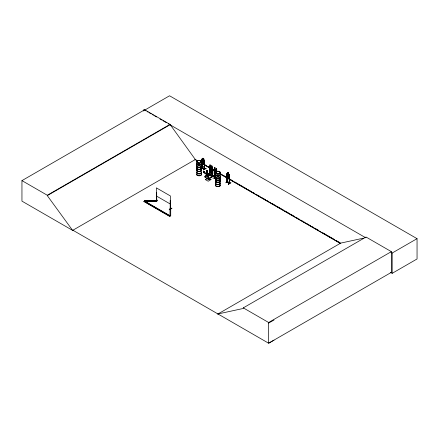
<?xml version="1.0" encoding="UTF-8"?>
<svg xmlns="http://www.w3.org/2000/svg" width="439" height="439" viewBox="0 0 439 439"><rect width="100%" height="100%" fill="white"/><g stroke="black" fill="none" stroke-linecap="round" stroke-linejoin="round"><path stroke-width="0.66" d="M209.507 174.749L209.507 174.656A0.829 0.483 59.5 0 1 210.276 174.541A0.829 0.483 59.5 0 1 210.616 175.693A0.829 0.483 59.5 0 1 209.732 175.413L209.804 175.37A0.829 0.483 59.5 0 0 210.693 175.655A0.829 0.483 59.5 0 0 210.347 174.497A0.829 0.483 59.5 0 0 209.579 174.618L207.268 174.524L207.433 175.09L209.749 175.271M197.951 162.386L198.082 162.534M200.244 161.124L200.541 160.948M200.414 161.151L200.266 161.036M216.306 173.471L216.608 173.246M216.509 173.279L216.603 173.509M216.345 173.487L216.893 173.367L216.509 173.564M216.839 173.603L217.031 173.471M217.014 173.52L216.575 173.268M206.873 174.821L207.054 174.343L204.695 172.258A0.829 0.483 59.5 0 0 203.866 171.369A0.829 0.483 59.5 0 0 203.647 172.253A0.829 0.483 59.5 0 0 204.552 172.834L206.873 174.821L207.054 174.343M211.971 165.98C212.075 167.885 213.903 176.05 209.886 172.198L209.617 171.051L209.941 164.812L211.971 165.98L212.267 167.149L212.311 176.648L209.683 175.15M209.683 174.475L209.963 164.855M214.216 168.313L214.484 167.435L216.515 168.603L216.784 171.759M214.501 167.478L214.457 177.927L214.556 174.475M203.29 160.597L204.053 160.164L203.504 160.998L204.08 162.512L203.334 161.108C202.988 162.468 201.973 161.382 203.147 160.784L202.604 159.33L203.279 160.509M204.618 163.176L204.289 164.01L202.258 162.842L201.989 159.011L202.856 159.154M210.961 168.318L211.658 169.514L211.11 168.049C212.3 167.473 211.263 166.354 210.934 167.736L210.182 166.332L210.753 167.846L210.177 168.746L210.736 170.162L210.149 170.985L210.462 171.166L210.918 170.486L211.675 171.885L211.093 170.376C213.535 168.148 208.196 171.715 210.983 168.225M215.505 172.763L214.753 171.298L215.291 170.469L214.726 168.955L215.478 170.359C215.807 168.977 216.844 170.096 215.648 170.672L216.207 172.099L215.478 172.664M201.232 168.132L203.345 166.743L201.084 168.044M225.63 182.794L228.264 181.274M155.038 201.6L157.683 200.107M208.366 175.836L210.989 174.305M215.533 176.928L212.915 178.448M216.175 172.253L215.088 171.495L215.944 172M156.597 200.755L156.328 200.607L156.723 200.705M170.37 209.041L170.425 195.981L156.355 187.859L156.503 200.864M170.546 208.706L170.156 208.591L170.546 209.002M210.04 174.958L209.913 175.309M212.059 176.226L212.41 176.286L210.468 175.386M214.199 177.757L215.527 178.514M214.583 177.576L214.199 177.466L214.495 177.63M202.335 167.495L201.978 167.402L202.269 167.572M201.978 167.402L202.269 167.868L202.099 159.538L202.121 167.649M204.316 168.768L204.667 168.834M226.93 182.13L229.564 183.623L229.537 174.892L229.218 174.409M227.314 181.911L227.04 181.751L227.133 182.256L226.952 173.998L227.188 174.135M227.836 173.542L226.941 173.416L227.15 182.245L227.281 177.466M226.941 173.416L227.018 182.048L229.663 183.562L229.624 175.435L229.295 175.348L229.482 183.612L229.312 183.2M208.679 178.124L208.64 178.185A0.829 0.483 59.5 0 0 209.096 179.337A0.829 0.483 59.5 0 0 209.787 179.063A0.829 0.483 59.5 0 0 209.09 178.004L207.532 174.952L209.167 177.96A0.829 0.483 59.5 0 1 209.858 179.019A0.829 0.483 59.5 0 1 209.167 179.293A0.829 0.483 59.5 0 1 208.712 178.141L207.192 175.084L208.75 178.08M215.461 173.109C215.176 174.481 214.051 173.405 215.275 172.785L214.72 171.369L215.461 170.793L215.9 171.929L215.917 170.058L215.11 169.591L215.088 173.361L215.906 173.822M197.512 162.617L197.994 162.408L197.994 162.693M205.94 176.802L207.213 174.98L206.84 174.695L205.479 176.258A0.829 0.483 59.5 0 0 204.876 176.687A0.829 0.483 59.5 0 0 205.644 177.674A0.829 0.483 59.5 0 0 205.984 176.901L206.056 176.857A0.829 0.483 59.5 0 1 205.721 177.63A0.829 0.483 59.5 0 1 204.947 176.648A0.829 0.483 59.5 0 1 205.556 176.215L207.213 174.98L206.945 175.095M206.95 174.777L204.481 172.878A0.829 0.483 59.5 0 1 203.575 172.297A0.829 0.483 59.5 0 1 203.795 171.413A0.829 0.483 59.5 0 1 204.623 172.302M197.528 162.49L197.934 162.397M219.412 171.885L219.297 171.792M202.022 159.044L202.308 158.841M226.968 173.443L227.254 173.24M215.999 175.671L214.43 174.821L214.155 173.674L214.155 170.996L215.061 171.111M210.49 167.511L211.395 167.989L210.49 167.511L210.49 168.51L210.111 168.625L210.566 169.169M209.644 168.346C211.631 168.483 206.363 167.769 211.949 169.333M206.731 171.561L206.731 171.446A0.829 0.483 59.5 0 1 206.511 170.316A0.829 0.483 59.5 0 1 207.417 170.755A0.829 0.483 59.5 0 1 207.323 171.731L207.345 174.585L207.246 171.737A0.829 0.483 59.5 0 0 207.34 170.798A0.829 0.483 59.5 0 0 206.434 170.359A0.829 0.483 59.5 0 0 206.659 171.49L206.906 174.371L207.345 174.585M211.395 168.988L211.801 169.58L211.373 169.635M211.933 169.322L212.267 169.833L211.933 170.025M209.886 172.198L211.966 173.339M207.076 174.091L207.949 173.575M208.382 175.194L208.388 179.699L208.02 179.699L208.015 173.526L209.008 173.624L209.008 174.343M206.906 174.371L207.417 174.546M207.268 174.524L207.433 175.09M207.954 174.245L208.355 174.009L208.355 174.727L207.954 174.963L207.362 174.629L207.362 173.91L208.607 174.579L209.151 174.256M208.607 174.579L208.607 173.86L209.008 173.624M214.155 170.996L214.435 170.793L216.487 171.956M205.633 176.275L206.84 174.695L207.213 174.98M215.906 170.628L215.033 170.129L215.061 171.183M206.643 174.557L208.459 175.584L209.76 174.601L208.558 173.921M208.459 175.584L209.326 175.068M215.906 171.627L216.504 171.929M205.309 179.556L208.135 177.888L205.309 179.595L208.201 181.23L211.027 179.518L209.869 178.865L211.027 179.518M156.449 192.743L156.355 200.925M209.776 166.979L209.776 169.01M212.136 172.384L212.042 176.527L212.136 168.324M214.32 169.602L214.32 177.724L215.615 178.464M211.011 174.343L208.245 175.792L210.863 174.261M170.184 208.931L170.277 200.727L170.453 209.052M170.513 200.864L170.184 200.782M213.815 175.94C202.461 182.311 222.227 170.749 211.192 177.455M169.202 209.639L171.814 208.097L171.956 208.338L169.213 209.782M72.94 230.239L72.654 230.409L21.95 201.133L21.95 180.621L144.672 109.766L170.008 124.391L195.344 159.533L197.709 160.899M144.672 109.766L144.672 110.145L169.558 95.779L417.05 238.668L417.05 258.972L392.164 273.338L390.386 272.306M21.95 180.621L47.286 195.245L170.008 124.391M274.002 340.159L268.63 343.221L72.907 230.223L72.616 230.387L47.286 195.624L170.008 124.769M72.616 230.387L195.629 159.368M202.269 158.814L204.59 160.509L204.618 169.224L204.322 169.053L204.442 160.893L204.706 169.169L202.099 167.66M201.989 159.011L202.006 167.747M203.751 159.637L203.751 158.638L202.884 158.205L202.917 159.187L202.456 159.286L202.884 162.205L203.696 162.671L204.124 162.117L204.124 160.251L203.696 159.67L204.618 160.487M204.678 161.031L204.349 160.948M201.194 168.088L203.317 166.869M157.81 208.953L170.008 215.993L169.498 216.29L143.937 201.534L144.447 200.985L156.882 200.985M143.937 201.534L144.447 201.238L156.882 201.238L156.882 200.563L144.447 200.563L144.447 201.238L156.646 208.278M203.345 169.959L205.995 168.28L206.127 168.521M210.511 169.202L209.93 168.834L211.949 169.97L211.346 169.652M210.511 170.2L211.373 170.7M216.487 168.62L216.784 169.789M214.49 171.468C213.447 170.392 215.856 172.143 215.05 172.823L215.944 173.306M227.803 172.56L227.402 175.556L227.836 176.604L228.642 177.071L229.076 176.522L229.076 174.656L228.642 174.074L228.697 173.043L227.803 172.56L228.642 173.076M227.243 173.202L229.564 174.892L229.24 178.415L227.204 177.241L226.941 176.094M228.67 174.058L229.257 174.365M229.624 175.435L229.295 175.348M229.564 177.576L229.218 178.371L227.254 177.208M227.062 181.768L227.215 181.976M143.937 201.276L169.498 216.037L170.008 215.741L144.447 200.985M229.268 183.244C231.38 183.683 223.435 180.319 229.361 183.189M228.291 184.358L230.941 182.679L228.307 184.331M217.678 314.137L340.691 243.113L363.355 238.185M217.963 313.967L243.299 308.458L243.299 307.871L366.022 237.016L391.358 251.64L391.358 272.367L268.63 343.221L268.63 322.495L391.358 251.64M366.022 237.603L365.736 237.773L168.241 123.749M390.99 252.354L392.164 253.034L417.05 238.668M268.63 323.088L274.002 320.026M197.951 162.71L198.016 162.392M207.12 175.128L207.532 174.952M208.75 173.619L208.744 173.8M214.655 171.248L215.088 171.166M209.749 175.084L209.831 174.804M212.108 176.132L212.273 176.654M214.292 177.411L214.413 177.91M204.415 168.702L204.569 169.207M204.415 168.999L204.442 160.893M197.841 162.759L198.132 162.468M209.908 175.287L209.924 167.166M204.415 168.79L202.269 167.654L204.618 168.927M144.447 200.815L156.882 200.815M169.997 215.752L170.722 215.752M229.41 183.403L229.388 175.298M209.815 175.106L212.399 176.599L212.372 168.461L212.042 168.373M215.061 170.184L215.878 170.645L215.878 171.644M210.55 168.872L211.362 169.333M215.906 174.623L215.088 174.162L214.655 173.114L214.676 169.344L215.11 168.796L215.917 169.262L216.35 170.31L216.35 172.176L214.501 171.44M214.479 174.782L215.988 175.633M208.015 173.526L208.607 173.86M207.762 173.674L209.31 174.557M207.548 174.859L208.459 175.37M210.561 175.337L212.24 176.33M215.615 178.25L214.495 177.718L215.527 178.305M144.672 110.145L145.852 110.826M147.032 111.506L148.212 112.186M149.386 112.867L151.153 113.888M152.333 114.568L153.513 115.248M154.693 115.929L156.46 116.95M159.994 118.991L161.761 120.012M162.94 120.692L166.474 122.728M202.308 162.803L204.3 163.95L204.558 160.504M202.736 163.467L203.921 164.153M205.101 164.834L206.286 165.519M207.471 166.2L209.249 167.226M212.8 169.278L214.578 170.305M221.091 174.063L222.271 174.749M224.049 175.776L225.234 176.456M229.97 179.194L232.933 180.901M234.706 181.927L238.262 183.979M239.442 184.66L243.59 187.052M244.77 187.738L246.548 188.765M247.733 189.445L248.918 190.131M250.104 190.817L251.876 191.838M253.062 192.523L254.247 193.209M256.019 194.23L257.205 194.916M258.39 195.602L260.168 196.628M261.353 197.309L262.533 197.994M263.718 198.675L265.496 199.701M266.682 200.387L267.861 201.067M269.639 202.094L270.825 202.78M272.01 203.46L276.153 205.853M277.338 206.539L283.852 210.297M285.032 210.983L289.18 213.376M290.36 214.056L294.509 216.454M295.688 217.135L297.466 218.161M298.652 218.847L299.837 219.527M301.022 220.213L302.795 221.24M303.98 221.92L305.165 222.606M306.938 223.632L308.123 224.313M309.308 224.998L310.494 225.679M312.272 226.705L313.451 227.391M314.637 228.071L318.78 230.47M322.928 232.862L326.479 234.909M327.664 235.595L334.77 239.694M335.95 240.38L340.099 242.772M201.265 162.951L210.144 168.077M212.514 169.443L214.287 170.469M220.208 173.888L340.401 243.283M194.954 159.478L197.331 160.85M201.49 163.253L209.809 168.055M212.185 169.427L213.963 170.453M219.906 173.882L340.488 243.502M210.566 168.834L211.373 169.3M215.774 172.675L215.253 172.373L215.774 173.004M202.017 167.736L204.59 169.207M156.355 195.981L170.425 204.102M243.299 307.871L268.63 322.495M206.017 168.433L203.378 169.959M214.676 171.21L215.11 171.792M211.916 169.35L212.207 169.844M209.672 171.045L209.935 172.159M206.807 171.523L206.978 174.332M208.388 179.699L208.02 179.699M392.164 253.034L392.164 273.338M214.468 169.789L214.495 177.927M210.012 167.116L210.012 168.466M210.012 171.177L210.012 174.557M209.776 171.04L209.776 174.42M209.683 174.854L209.683 175.183L209.655 174.843M203.696 159.67C204.486 158.572 202.094 157.272 202.884 159.203M202.335 162.386L202.363 167.813M170.277 200.727L170.316 208.854M156.69 192.88L156.718 201.018M156.597 192.93L156.624 201.067L156.503 200.568M143.679 109.69L143.679 111.034M47.286 195.245L47.286 195.624M206.846 174.14A0.724 0.423 59.5 0 1 207.707 174.59A0.724 0.423 59.5 0 1 207.411 175.342M207.016 175.051A0.724 0.423 59.5 0 1 206.785 174.552M220.18 176.577A2.36 1.361 0 0 1 217.59 178.283A2.36 1.361 0 0 1 215.856 176.248M220.153 178.591A2.332 1.344 0 0 1 217.596 180.275A2.316 1.339 0 0 1 215.895 178.283A2.332 1.344 0 0 0 217.596 180.275A2.316 1.339 0 0 0 220.137 178.607M220.137 178.459A2.316 1.339 0 0 1 217.903 180.144A2.316 1.339 0 0 1 215.664 178.459M220.18 174.338A2.36 1.361 0 0 1 217.59 176.039A2.36 1.361 0 0 1 215.856 174.009M220.18 176.462A2.36 1.361 0 0 1 217.59 178.168A2.36 1.361 0 0 1 215.856 176.132M220.18 174.223A2.36 1.361 0 0 1 217.59 175.924A2.36 1.361 0 0 1 215.856 173.893M220.142 174.475A2.321 1.339 0 0 1 217.903 176.16A2.321 1.339 0 0 1 215.659 174.475M220.142 174.096A2.321 1.339 0 0 1 217.903 175.787A2.321 1.339 0 0 1 215.659 174.096M220.142 176.714A2.321 1.339 0 0 1 217.903 178.404A2.321 1.339 0 0 1 215.659 176.714M220.142 176.341A2.321 1.339 0 0 1 217.903 178.025A2.321 1.339 0 0 1 215.659 176.341M220.18 182.964A2.36 1.361 0 0 1 217.59 184.671A2.36 1.361 0 0 1 215.856 182.635M220.142 178.799A2.321 1.339 0 0 1 217.903 180.484A2.321 1.339 0 0 1 215.659 178.799M220.153 184.901A2.332 1.344 0 0 1 217.596 186.58A2.332 1.344 0 0 1 215.884 184.572M220.137 184.852A2.31 1.333 0 0 1 217.903 186.531A2.31 1.333 0 0 1 215.67 184.852M220.18 180.725A2.36 1.361 0 0 1 217.59 182.426A2.36 1.361 0 0 1 215.856 180.396M220.18 182.849A2.36 1.361 0 0 1 217.59 184.556A2.36 1.361 0 0 1 215.856 182.52M220.18 180.61A2.36 1.361 0 0 1 217.59 182.311A2.36 1.361 0 0 1 215.856 180.281M220.142 180.863A2.321 1.339 0 0 1 217.903 182.547A2.321 1.339 0 0 1 215.659 180.863M220.142 180.484A2.321 1.339 0 0 1 217.903 182.174A2.321 1.339 0 0 1 215.659 180.484M220.142 183.101A2.321 1.339 0 0 1 217.903 184.792A2.321 1.339 0 0 1 215.659 183.101M220.142 182.728A2.321 1.339 0 0 1 217.903 184.413A2.321 1.339 0 0 1 215.659 182.728M220.153 184.978A2.332 1.344 0 0 1 217.596 186.663A2.332 1.344 0 0 1 215.884 184.654M201.309 167.599A2.316 1.339 0 0 1 199.07 169.284A2.316 1.339 0 0 1 196.831 167.599M201.32 163.599A2.327 1.344 0 0 1 199.07 165.294A2.327 1.344 0 0 1 196.826 163.599M201.314 163.226A2.321 1.339 0 0 1 199.07 164.916A2.321 1.339 0 0 1 196.831 163.226M201.314 165.843A2.321 1.339 0 0 1 199.07 167.528A2.321 1.339 0 0 1 196.831 165.843M201.353 165.706A2.36 1.361 0 0 1 199.07 167.424A2.36 1.361 0 0 1 196.793 165.706M201.353 165.591A2.36 1.361 0 0 1 199.07 167.308A2.36 1.361 0 0 1 196.793 165.591M201.314 165.47A2.321 1.339 0 0 1 199.07 167.155A2.321 1.339 0 0 1 196.831 165.47M201.353 163.467A2.36 1.361 0 0 1 199.07 165.179A2.36 1.361 0 0 1 196.793 163.467M201.353 163.352A2.36 1.361 0 0 1 199.07 165.064A2.36 1.361 0 0 1 196.793 163.352M196.826 167.714A2.327 1.344 0 0 0 199.07 169.405A2.316 1.339 0 0 0 201.309 167.736A2.327 1.344 0 0 1 199.07 169.405A2.316 1.339 0 0 1 196.831 167.736M201.309 167.923A2.316 1.339 0 0 1 199.07 169.608A2.316 1.339 0 0 1 196.831 167.923M201.309 173.976A2.316 1.339 0 0 1 199.07 175.66A2.316 1.339 0 0 1 196.831 173.976M201.314 169.992A2.321 1.339 0 0 1 199.07 171.676A2.321 1.339 0 0 1 196.831 169.992M201.314 169.613A2.321 1.339 0 0 1 199.07 171.303A2.321 1.339 0 0 1 196.831 169.613M201.314 172.231A2.321 1.339 0 0 1 199.07 173.915A2.321 1.339 0 0 1 196.831 172.231M201.353 172.093A2.36 1.361 0 0 1 199.07 173.811A2.36 1.361 0 0 1 196.793 172.093M201.353 171.978A2.36 1.361 0 0 1 199.07 173.696A2.36 1.361 0 0 1 196.793 171.978M201.32 171.852A2.327 1.344 0 0 1 199.07 173.548A2.327 1.344 0 0 1 196.826 171.852M201.353 169.855A2.36 1.361 0 0 1 199.07 171.567A2.36 1.361 0 0 1 196.793 169.855M201.353 169.739A2.36 1.361 0 0 1 199.07 171.451A2.36 1.361 0 0 1 196.793 169.739M201.325 174.107A2.332 1.344 0 0 1 199.07 175.803A2.332 1.344 0 0 1 196.82 174.107M201.325 174.031A2.332 1.344 0 0 1 199.07 175.726A2.332 1.344 0 0 1 196.82 174.031M229.032 176.879L228.28 175.512C227.995 176.879 226.881 175.798 228.093 175.188L227.556 173.734L228.264 175.057C228.582 173.74 229.613 174.865 228.456 175.397L229.032 176.879M210.566 166.172L210.133 166.721L210.111 170.491L210.55 171.539L211.362 172L211.801 171.446L211.807 167.687L211.373 166.639L210.566 166.172M216.679 170.947L216.915 171.084L216.679 170.947M170.722 208.569L169.997 208.569L169.997 216.004L170.722 216.004L170.722 208.569M211.219 168.088L210.693 167.791L211.219 168.422L211.219 168.088M215.763 170.711L215.236 170.414L215.763 171.045L215.763 170.711M211.362 171.199L210.55 170.738L210.566 166.968L211.373 167.435L211.362 171.199M203.548 158.753L203.032 158.457L203.548 159.088L203.548 158.753M228.494 173.158L227.978 172.856L228.494 173.493L228.494 173.158M203.696 160.005L202.884 159.538L202.884 161.404L203.696 161.87L203.696 160.005M228.642 174.409L227.836 173.943L227.836 175.809L228.642 176.275L228.642 174.409M211.23 170.052L210.709 169.75L211.23 170.387L211.23 170.052M206.604 174.662A0.724 0.423 59.5 0 0 207.466 175.441A0.724 0.423 59.5 0 0 207.257 174.321A0.724 0.423 59.5 0 0 206.604 174.662M216.74 173.723A2.316 1.339 0 0 0 220.219 172.565A2.316 1.339 0 0 0 216.74 171.408A2.316 1.339 0 0 0 216.74 173.723M216.74 173.91A2.316 1.339 0 0 0 220.219 172.752A2.316 1.339 0 0 0 216.74 171.594A2.316 1.339 0 0 0 216.74 173.91M216.251 173.592A2.332 1.344 0 0 0 220.153 172.988A2.332 1.344 0 0 0 217.3 171.342A2.332 1.344 0 0 0 216.251 173.592M197.907 162.853A2.327 1.344 0 0 0 201.397 161.689A2.327 1.344 0 0 0 197.907 160.526A2.327 1.344 0 0 0 197.907 162.853M197.912 163.05A2.316 1.339 0 0 0 201.386 161.887A2.316 1.339 0 0 0 197.912 160.729A2.316 1.339 0 0 0 197.912 163.05M197.424 162.715A2.332 1.344 0 0 0 201.325 162.117A2.332 1.344 0 0 0 198.466 160.465A2.332 1.344 0 0 0 197.424 162.715"/></g></svg>
